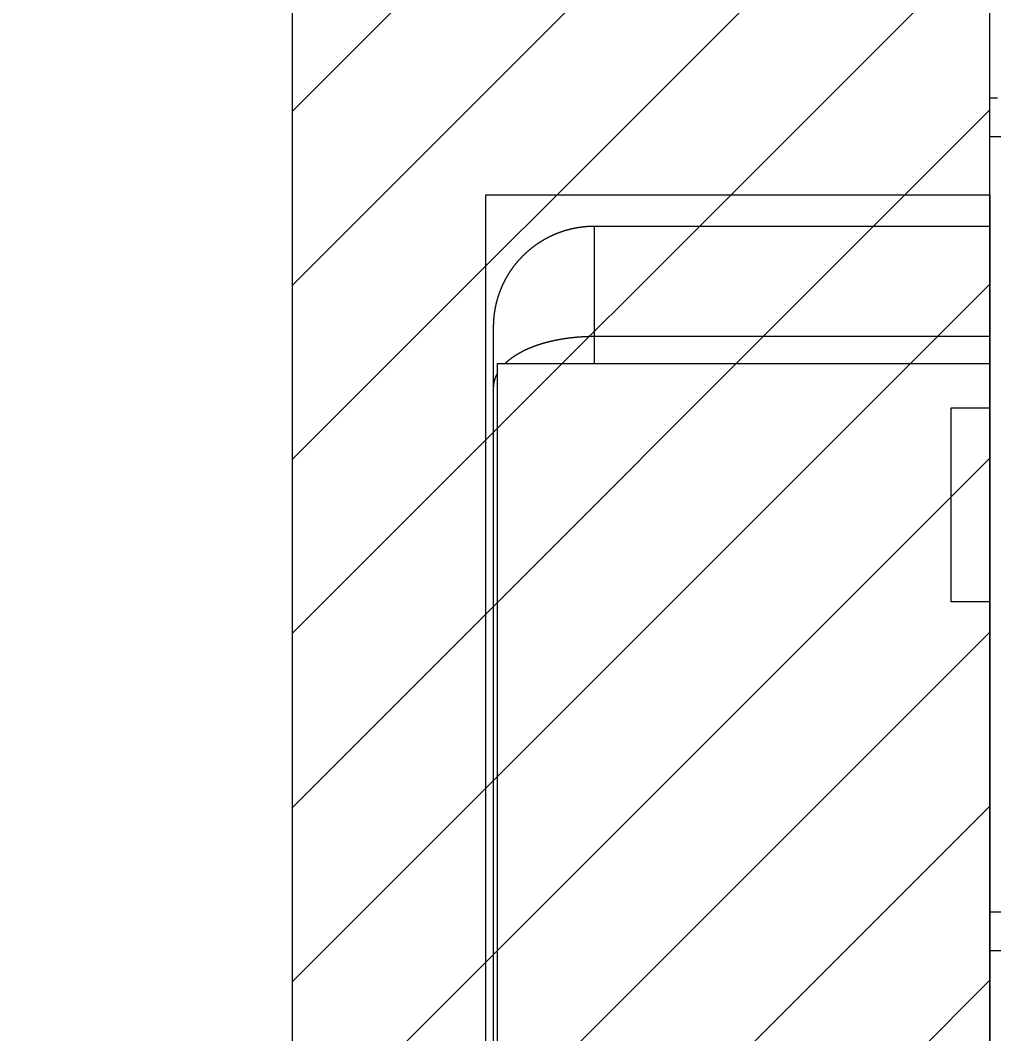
# Model space of a CAD drawing. Header units: millimetres. Extents: x -853320 to 19484, y -510814 to 9708.
# Drawn here: x 12081.86 to 12106.97, y 6819.17 to 6845.31 of the extents above; entities that cross this region are included whole.
import ezdxf
from ezdxf import colors
from ezdxf.entities.mleader import LeaderData, LeaderLine
from ezdxf.math import Vec2, Vec3

# ---------------------------------------------------------------- set-up
doc = ezdxf.new("R2010")
doc.units = ezdxf.units.MM
doc.linetypes.add('BEARBEITUNGEN', pattern=[0])
doc.linetypes.add('NASCOSTA', pattern=[9.525, 6.35, -3.175])
doc.layers.add('DS_ST_quote 1_50', color=7, linetype='Continuous')
for name, color, linetype, lineweight in [('F_ARREDI', 7, 'Continuous', 5), ('F_ELETTRODOMESTICI', 40, 'Continuous', 5), ('F_FERRAMENTA', 253, 'Continuous', 5), ('F_Guide', 1, 'Continuous', 9), ('F_MULTI laminato OPACO', 1, 'Continuous', 5), ('F_Proiezioni', 253, 'NASCOSTA', 9)]:
    doc.layers.add(name, color=color, linetype=linetype, lineweight=lineweight)
doc.styles.add('ARIAL', font='arial.ttf')
doc.styles.add('DANZI-DIDASCALIE', font='Yu Gothic UI Light.ttf', dxfattribs={"height": 30})
doc.dimstyles.new('ISO-100', dxfattribs={"dimtxt": 100, "dimasz": 5, "dimexe": 0.25, "dimexo": 6, "dimgap": 6, "dimtad": 1, "dimtxsty": 'ARIAL', "dimblk": 'ARCHTICK', "dimcen": 2.5, "dimdle": 15, "dimse1": 1, "dimse2": 1, "dimclrd": 256, "dimclre": 256, "dimclrt": 256, "dimadec": 0, "dimazin": 0, "dimtfac": 1, "dimtmove": 0, "dimatfit": 3, "dimldrblk": 'ARCHTICK', "dimfxl": 1, "dimlwd": -1, "dimlwe": -1, "dimarcsym": 0})

# ---------------------------------------------------------------- blocks, each defined once
blk = doc.blocks.new('CERNIERA_batttuta_pianta')
at = {"layer": 'F_FERRAMENTA'}
for p, q in [((813204.311, 528412.963), (813204.311, 528415.163)), ((813224.311, 528412.963), (813224.311, 528415.163)), ((813203.311, 528412.963), (813203.311, 528413.463)), ((813225.311, 528412.963), (813225.311, 528413.163)), ((813188.411, 528412.963), (813225.311, 528412.963)), ((813210.923, 528412.963), (813210.923, 528412.963)), ((813217.698, 528412.963), (813217.698, 528412.963)), ((813218.459, 528400.263), (813218.459, 528412.963)), ((813219.159, 528402.763), (813219.159, 528412.963)), ((813222.001, 528402.763), (813222.001, 528412.963)), ((813218.459, 528402.763), (813219.159, 528402.763)), ((813219.157, 528402.644), (813219.158, 528402.653)), ((813219.157, 528402.636), (813219.157, 528402.644)), ((813219.157, 528402.627), (813219.157, 528402.636)), ((813219.157, 528402.619), (813219.157, 528402.627)), ((813219.157, 528402.61), (813219.157, 528402.619)), ((813219.158, 528402.712), (813219.159, 528402.72)), ((813219.158, 528402.703), (813219.158, 528402.712)), ((813219.158, 528402.695), (813219.158, 528402.703)), ((813219.158, 528402.686), (813219.158, 528402.695)), ((813219.158, 528402.678), (813219.158, 528402.686)), ((813219.158, 528402.669), (813219.158, 528402.678)), ((813219.158, 528402.661), (813219.158, 528402.669)), ((813219.158, 528402.653), (813219.158, 528402.661)), ((813219.159, 528402.763), (813222.001, 528402.763)), ((813219.159, 528402.754), (813219.159, 528402.763)), ((813219.159, 528402.746), (813219.159, 528402.754)), ((813219.159, 528402.737), (813219.159, 528402.746)), ((813219.159, 528402.729), (813219.159, 528402.737)), ((813219.159, 528402.72), (813219.159, 528402.729)), ((813221.997, 528402.627), (813221.998, 528402.635)), ((813221.997, 528402.619), (813221.997, 528402.627)), ((813221.997, 528402.611), (813221.997, 528402.619)), ((813221.998, 528402.643), (813221.999, 528402.651)), ((813221.998, 528402.635), (813221.998, 528402.643)), ((813221.999, 528402.675), (813222, 528402.683)), ((813221.999, 528402.667), (813221.999, 528402.675)), ((813221.999, 528402.659), (813221.999, 528402.667)), ((813221.999, 528402.651), (813221.999, 528402.659)), ((813222, 528402.707), (813222.001, 528402.715)), ((813222, 528402.699), (813222, 528402.707)), ((813222, 528402.691), (813222, 528402.699)), ((813222, 528402.683), (813222, 528402.691)), ((813222.001, 528402.755), (813222.001, 528402.763)), ((813222.001, 528402.747), (813222.001, 528402.755)), ((813222.001, 528402.739), (813222.001, 528402.747)), ((813222.001, 528402.731), (813222.001, 528402.739)), ((813222.001, 528402.723), (813222.001, 528402.731)), ((813222.001, 528402.715), (813222.001, 528402.723)), ((813219.143, 528402.36), (813219.144, 528402.368)), ((813219.143, 528402.351), (813219.143, 528402.36)), ((813219.144, 528402.368), (813219.145, 528402.376)), ((813219.145, 528402.385), (813219.146, 528402.393)), ((813219.145, 528402.376), (813219.145, 528402.385)), ((813219.146, 528402.401), (813219.147, 528402.409)), ((813219.146, 528402.393), (813219.146, 528402.401)), ((813219.147, 528402.418), (813219.148, 528402.426)), ((813219.147, 528402.409), (813219.147, 528402.418)), ((813219.148, 528402.434), (813219.149, 528402.443)), ((813219.148, 528402.426), (813219.148, 528402.434)), ((813219.149, 528402.443), (813219.15, 528402.451)), ((813219.15, 528402.468), (813219.151, 528402.476)), ((813219.15, 528402.46), (813219.15, 528402.468)), ((813219.15, 528402.451), (813219.15, 528402.46)), ((813219.151, 528402.485), (813219.152, 528402.493)), ((813219.151, 528402.476), (813219.151, 528402.485)), ((813219.152, 528402.501), (813219.153, 528402.51)), ((813219.152, 528402.493), (813219.152, 528402.501)), ((813219.153, 528402.526), (813219.154, 528402.535)), ((813219.153, 528402.518), (813219.153, 528402.526)), ((813219.153, 528402.51), (813219.153, 528402.518)), ((813219.154, 528402.552), (813219.155, 528402.56)), ((813219.154, 528402.543), (813219.154, 528402.552)), ((813219.154, 528402.535), (813219.154, 528402.543)), ((813219.155, 528402.577), (813219.156, 528402.585)), ((813219.155, 528402.568), (813219.155, 528402.577)), ((813219.155, 528402.56), (813219.155, 528402.568)), ((813219.156, 528402.602), (813219.157, 528402.61)), ((813219.156, 528402.594), (813219.156, 528402.602)), ((813219.156, 528402.585), (813219.156, 528402.594)), ((813221.968, 528402.35), (813221.969, 528402.357)), ((813221.969, 528402.357), (813221.97, 528402.365)), ((813221.97, 528402.365), (813221.972, 528402.373)), ((813221.972, 528402.373), (813221.973, 528402.381)), ((813221.973, 528402.381), (813221.974, 528402.389)), ((813221.974, 528402.389), (813221.975, 528402.397)), ((813221.975, 528402.397), (813221.976, 528402.405)), ((813221.976, 528402.405), (813221.977, 528402.413)), ((813221.977, 528402.413), (813221.978, 528402.42)), ((813221.978, 528402.42), (813221.979, 528402.428)), ((813221.979, 528402.428), (813221.98, 528402.436)), ((813221.98, 528402.436), (813221.981, 528402.444)), ((813221.981, 528402.444), (813221.982, 528402.452)), ((813221.982, 528402.452), (813221.983, 528402.46)), ((813221.983, 528402.46), (813221.984, 528402.468)), ((813221.984, 528402.468), (813221.985, 528402.476)), ((813221.985, 528402.476), (813221.986, 528402.484)), ((813221.986, 528402.484), (813221.987, 528402.492)), ((813221.987, 528402.492), (813221.988, 528402.5)), ((813221.988, 528402.508), (813221.989, 528402.515)), ((813221.988, 528402.5), (813221.988, 528402.508)), ((813221.989, 528402.515), (813221.99, 528402.523)), ((813221.99, 528402.523), (813221.991, 528402.531)), ((813221.991, 528402.539), (813221.992, 528402.547)), ((813221.991, 528402.531), (813221.991, 528402.539)), ((813221.992, 528402.547), (813221.993, 528402.555)), ((813221.993, 528402.563), (813221.994, 528402.571)), ((813221.993, 528402.555), (813221.993, 528402.563)), ((813221.994, 528402.579), (813221.995, 528402.587)), ((813221.994, 528402.571), (813221.994, 528402.579)), ((813221.995, 528402.587), (813221.996, 528402.595)), ((813221.996, 528402.603), (813221.997, 528402.611)), ((813221.996, 528402.595), (813221.996, 528402.603)), ((813219.115, 528402.089), (813219.116, 528402.097)), ((813219.116, 528402.097), (813219.117, 528402.106)), ((813219.117, 528402.106), (813219.118, 528402.114)), ((813219.118, 528402.114), (813219.119, 528402.122)), ((813219.119, 528402.122), (813219.12, 528402.13)), ((813219.12, 528402.13), (813219.121, 528402.138)), ((813219.121, 528402.138), (813219.122, 528402.146)), ((813219.122, 528402.146), (813219.123, 528402.154)), ((813219.123, 528402.154), (813219.124, 528402.162)), ((813219.124, 528402.162), (813219.125, 528402.171)), ((813219.125, 528402.171), (813219.126, 528402.179)), ((813219.126, 528402.179), (813219.127, 528402.187)), ((813219.127, 528402.187), (813219.128, 528402.195)), ((813219.128, 528402.195), (813219.129, 528402.203)), ((813219.129, 528402.203), (813219.13, 528402.211)), ((813219.13, 528402.211), (813219.131, 528402.22)), ((813219.131, 528402.228), (813219.132, 528402.236)), ((813219.131, 528402.22), (813219.131, 528402.228)), ((813219.132, 528402.236), (813219.133, 528402.244)), ((813219.133, 528402.244), (813219.134, 528402.252)), ((813219.134, 528402.252), (813219.135, 528402.261)), ((813219.135, 528402.269), (813219.136, 528402.277)), ((813219.135, 528402.261), (813219.135, 528402.269)), ((813219.136, 528402.277), (813219.137, 528402.285)), ((813219.137, 528402.285), (813219.138, 528402.294)), ((813219.138, 528402.302), (813219.139, 528402.31)), ((813219.138, 528402.294), (813219.138, 528402.302)), ((813219.139, 528402.31), (813219.14, 528402.318)), ((813219.14, 528402.318), (813219.141, 528402.327)), ((813219.141, 528402.335), (813219.142, 528402.343)), ((813219.141, 528402.327), (813219.141, 528402.335)), ((813219.142, 528402.343), (813219.143, 528402.351)), ((813221.913, 528402.093), (813221.915, 528402.101)), ((813221.915, 528402.101), (813221.917, 528402.108)), ((813221.917, 528402.108), (813221.919, 528402.116)), ((813221.919, 528402.116), (813221.921, 528402.124)), ((813221.921, 528402.124), (813221.923, 528402.131)), ((813221.923, 528402.131), (813221.925, 528402.139)), ((813221.925, 528402.139), (813221.927, 528402.147)), ((813221.927, 528402.147), (813221.929, 528402.155)), ((813221.929, 528402.155), (813221.931, 528402.162)), ((813221.931, 528402.162), (813221.933, 528402.17)), ((813221.933, 528402.17), (813221.934, 528402.178)), ((813221.934, 528402.178), (813221.936, 528402.186)), ((813221.936, 528402.186), (813221.938, 528402.193)), ((813221.938, 528402.193), (813221.94, 528402.201)), ((813221.94, 528402.201), (813221.941, 528402.209)), ((813221.941, 528402.209), (813221.943, 528402.217)), ((813221.943, 528402.217), (813221.945, 528402.224)), ((813221.945, 528402.224), (813221.946, 528402.232)), ((813221.946, 528402.232), (813221.948, 528402.24)), ((813221.948, 528402.24), (813221.949, 528402.248)), ((813221.949, 528402.248), (813221.951, 528402.256)), ((813221.951, 528402.256), (813221.953, 528402.263)), ((813221.953, 528402.263), (813221.954, 528402.271)), ((813221.954, 528402.271), (813221.956, 528402.279)), ((813221.956, 528402.279), (813221.957, 528402.287)), ((813221.957, 528402.287), (813221.959, 528402.295)), ((813221.959, 528402.295), (813221.96, 528402.303)), ((813221.96, 528402.303), (813221.961, 528402.31)), ((813221.961, 528402.31), (813221.963, 528402.318)), ((813221.963, 528402.318), (813221.964, 528402.326)), ((813221.964, 528402.326), (813221.965, 528402.334)), ((813221.965, 528402.334), (813221.967, 528402.342)), ((813221.967, 528402.342), (813221.968, 528402.35)), ((813219.073, 528401.827), (813219.074, 528401.835)), ((813219.074, 528401.835), (813219.076, 528401.843)), ((813219.076, 528401.843), (813219.077, 528401.851)), ((813219.077, 528401.851), (813219.079, 528401.858)), ((813219.079, 528401.858), (813219.08, 528401.866)), ((813219.08, 528401.866), (813219.082, 528401.874)), ((813219.082, 528401.874), (813219.083, 528401.882)), ((813219.083, 528401.882), (813219.084, 528401.89)), ((813219.084, 528401.89), (813219.086, 528401.898)), ((813219.086, 528401.898), (813219.087, 528401.906)), ((813219.087, 528401.906), (813219.089, 528401.914)), ((813219.089, 528401.914), (813219.09, 528401.921)), ((813219.09, 528401.921), (813219.091, 528401.929)), ((813219.091, 528401.929), (813219.093, 528401.937)), ((813219.093, 528401.937), (813219.094, 528401.945)), ((813219.094, 528401.945), (813219.095, 528401.953)), ((813219.095, 528401.953), (813219.096, 528401.961)), ((813219.096, 528401.961), (813219.098, 528401.969)), ((813219.098, 528401.969), (813219.099, 528401.977)), ((813219.099, 528401.977), (813219.1, 528401.985)), ((813219.1, 528401.985), (813219.101, 528401.993)), ((813219.101, 528401.993), (813219.103, 528402.001)), ((813219.103, 528402.001), (813219.104, 528402.009)), ((813219.104, 528402.009), (813219.105, 528402.017)), ((813219.105, 528402.017), (813219.106, 528402.025)), ((813219.106, 528402.025), (813219.107, 528402.033)), ((813219.107, 528402.033), (813219.108, 528402.041)), ((813219.108, 528402.041), (813219.11, 528402.049)), ((813219.11, 528402.049), (813219.111, 528402.057)), ((813219.111, 528402.057), (813219.112, 528402.065)), ((813219.112, 528402.065), (813219.113, 528402.073)), ((813219.113, 528402.073), (813219.114, 528402.081)), ((813219.114, 528402.081), (813219.115, 528402.089)), ((813221.827, 528401.828), (813221.83, 528401.835)), ((813221.83, 528401.835), (813221.833, 528401.843)), ((813221.833, 528401.843), (813221.836, 528401.85)), ((813221.836, 528401.85), (813221.838, 528401.858)), ((813221.838, 528401.858), (813221.841, 528401.865)), ((813221.841, 528401.865), (813221.844, 528401.873)), ((813221.844, 528401.873), (813221.847, 528401.88)), ((813221.847, 528401.88), (813221.849, 528401.888)), ((813221.849, 528401.888), (813221.852, 528401.895)), ((813221.852, 528401.895), (813221.855, 528401.903)), ((813221.855, 528401.903), (813221.857, 528401.91)), ((813221.857, 528401.91), (813221.86, 528401.918)), ((813221.86, 528401.918), (813221.862, 528401.925)), ((813221.862, 528401.925), (813221.865, 528401.933)), ((813221.865, 528401.933), (813221.868, 528401.94)), ((813221.868, 528401.94), (813221.87, 528401.948)), ((813221.87, 528401.948), (813221.873, 528401.955)), ((813221.873, 528401.955), (813221.875, 528401.963)), ((813221.875, 528401.963), (813221.877, 528401.971)), ((813221.877, 528401.971), (813221.88, 528401.978)), ((813221.88, 528401.978), (813221.882, 528401.986)), ((813221.882, 528401.986), (813221.885, 528401.993)), ((813221.885, 528401.993), (813221.887, 528402.001)), ((813221.887, 528402.001), (813221.889, 528402.009)), ((813221.889, 528402.009), (813221.892, 528402.016)), ((813221.892, 528402.016), (813221.894, 528402.024)), ((813221.894, 528402.024), (813221.896, 528402.032)), ((813221.896, 528402.032), (813221.898, 528402.039)), ((813221.898, 528402.039), (813221.9, 528402.047)), ((813221.9, 528402.047), (813221.903, 528402.054)), ((813221.903, 528402.054), (813221.905, 528402.062)), ((813221.905, 528402.062), (813221.907, 528402.07)), ((813221.907, 528402.07), (813221.909, 528402.077)), ((813221.909, 528402.077), (813221.911, 528402.085)), ((813221.911, 528402.085), (813221.913, 528402.093)), ((813219.016, 528401.571), (813219.018, 528401.578)), ((813219.018, 528401.578), (813219.02, 528401.585)), ((813219.02, 528401.585), (813219.021, 528401.593)), ((813219.021, 528401.593), (813219.023, 528401.6)), ((813219.023, 528401.6), (813219.025, 528401.607)), ((813219.025, 528401.607), (813219.027, 528401.615)), ((813219.027, 528401.615), (813219.029, 528401.622)), ((813219.029, 528401.622), (813219.031, 528401.63)), ((813219.031, 528401.63), (813219.032, 528401.637)), ((813219.032, 528401.637), (813219.034, 528401.644)), ((813219.034, 528401.644), (813219.036, 528401.652)), ((813219.036, 528401.652), (813219.038, 528401.659)), ((813219.038, 528401.659), (813219.039, 528401.667)), ((813219.039, 528401.667), (813219.041, 528401.674)), ((813219.041, 528401.674), (813219.043, 528401.682)), ((813219.043, 528401.682), (813219.044, 528401.689)), ((813219.044, 528401.689), (813219.046, 528401.697)), ((813219.046, 528401.697), (813219.048, 528401.705)), ((813219.048, 528401.705), (813219.049, 528401.712)), ((813219.049, 528401.712), (813219.051, 528401.72)), ((813219.051, 528401.72), (813219.053, 528401.727)), ((813219.053, 528401.727), (813219.054, 528401.735)), ((813219.054, 528401.735), (813219.056, 528401.743)), ((813219.056, 528401.743), (813219.058, 528401.75)), ((813219.058, 528401.75), (813219.059, 528401.758)), ((813219.059, 528401.758), (813219.061, 528401.765)), ((813219.061, 528401.765), (813219.062, 528401.773)), ((813219.062, 528401.773), (813219.064, 528401.781)), ((813219.064, 528401.781), (813219.065, 528401.789)), ((813219.065, 528401.789), (813219.067, 528401.796)), ((813219.067, 528401.796), (813219.068, 528401.804)), ((813219.068, 528401.804), (813219.07, 528401.812)), ((813219.07, 528401.812), (813219.071, 528401.819)), ((813219.071, 528401.819), (813219.073, 528401.827)), ((813221.709, 528401.566), (813221.713, 528401.573)), ((813221.713, 528401.573), (813221.717, 528401.58)), ((813221.717, 528401.58), (813221.72, 528401.587)), ((813221.72, 528401.587), (813221.724, 528401.595)), ((813221.724, 528401.595), (813221.727, 528401.602)), ((813221.727, 528401.602), (813221.731, 528401.609)), ((813221.731, 528401.609), (813221.734, 528401.616)), ((813221.734, 528401.616), (813221.738, 528401.623)), ((813221.738, 528401.623), (813221.741, 528401.63)), ((813221.741, 528401.63), (813221.745, 528401.637)), ((813221.745, 528401.637), (813221.748, 528401.645)), ((813221.748, 528401.645), (813221.752, 528401.652)), ((813221.752, 528401.652), (813221.755, 528401.659)), ((813221.755, 528401.659), (813221.759, 528401.666)), ((813221.759, 528401.666), (813221.762, 528401.673)), ((813221.762, 528401.673), (813221.765, 528401.681)), ((813221.765, 528401.681), (813221.768, 528401.688)), ((813221.768, 528401.688), (813221.772, 528401.695)), ((813221.772, 528401.695), (813221.775, 528401.702)), ((813221.775, 528401.702), (813221.778, 528401.71)), ((813221.778, 528401.71), (813221.781, 528401.717)), ((813221.781, 528401.717), (813221.785, 528401.724)), ((813221.785, 528401.724), (813221.788, 528401.732)), ((813221.788, 528401.732), (813221.791, 528401.739)), ((813221.791, 528401.739), (813221.794, 528401.746)), ((813221.794, 528401.746), (813221.797, 528401.754)), ((813221.797, 528401.754), (813221.8, 528401.761)), ((813221.8, 528401.761), (813221.803, 528401.768)), ((813221.803, 528401.768), (813221.806, 528401.776)), ((813221.806, 528401.776), (813221.809, 528401.783)), ((813221.809, 528401.783), (813221.812, 528401.791)), ((813221.812, 528401.791), (813221.815, 528401.798)), ((813221.815, 528401.798), (813221.818, 528401.805)), ((813221.818, 528401.805), (813221.821, 528401.813)), ((813221.821, 528401.813), (813221.824, 528401.82)), ((813221.824, 528401.82), (813221.827, 528401.828)), ((813218.937, 528401.304), (813218.939, 528401.31)), ((813218.939, 528401.31), (813218.942, 528401.317)), ((813218.942, 528401.317), (813218.944, 528401.324)), ((813218.944, 528401.324), (813218.946, 528401.331)), ((813218.946, 528401.331), (813218.948, 528401.338)), ((813218.948, 528401.338), (813218.95, 528401.344)), ((813218.95, 528401.344), (813218.953, 528401.351)), ((813218.953, 528401.351), (813218.955, 528401.358)), ((813218.955, 528401.358), (813218.957, 528401.365)), ((813218.957, 528401.365), (813218.959, 528401.372)), ((813218.959, 528401.372), (813218.961, 528401.379)), ((813218.961, 528401.379), (813218.964, 528401.386)), ((813218.964, 528401.386), (813218.966, 528401.393)), ((813218.966, 528401.393), (813218.968, 528401.399)), ((813218.968, 528401.399), (813218.97, 528401.406)), ((813218.97, 528401.406), (813218.972, 528401.413)), ((813218.972, 528401.413), (813218.974, 528401.42)), ((813218.974, 528401.42), (813218.976, 528401.427)), ((813218.976, 528401.427), (813218.978, 528401.434)), ((813218.978, 528401.434), (813218.98, 528401.441)), ((813218.98, 528401.441), (813218.983, 528401.448)), ((813218.983, 528401.448), (813218.985, 528401.456)), ((813218.985, 528401.456), (813218.987, 528401.463)), ((813218.987, 528401.463), (813218.989, 528401.47)), ((813218.989, 528401.47), (813218.991, 528401.477)), ((813218.991, 528401.477), (813218.993, 528401.484)), ((813218.993, 528401.484), (813218.995, 528401.491)), ((813218.995, 528401.491), (813218.997, 528401.498)), ((813218.997, 528401.498), (813218.999, 528401.505)), ((813218.999, 528401.505), (813219.001, 528401.513)), ((813219.001, 528401.513), (813219.003, 528401.52)), ((813219.003, 528401.52), (813219.004, 528401.527)), ((813219.004, 528401.527), (813219.006, 528401.534)), ((813219.006, 528401.534), (813219.008, 528401.542)), ((813219.008, 528401.542), (813219.01, 528401.549)), ((813219.01, 528401.549), (813219.012, 528401.556)), ((813219.012, 528401.556), (813219.014, 528401.563)), ((813219.014, 528401.563), (813219.016, 528401.571)), ((813221.555, 528401.307), (813221.56, 528401.314)), ((813221.56, 528401.314), (813221.564, 528401.32)), ((813221.564, 528401.32), (813221.569, 528401.327)), ((813221.569, 528401.327), (813221.573, 528401.333)), ((813221.573, 528401.333), (813221.577, 528401.34)), ((813221.577, 528401.34), (813221.582, 528401.347)), ((813221.582, 528401.347), (813221.586, 528401.353)), ((813221.586, 528401.353), (813221.59, 528401.36)), ((813221.59, 528401.36), (813221.594, 528401.367)), ((813221.594, 528401.367), (813221.599, 528401.373)), ((813221.599, 528401.373), (813221.603, 528401.38)), ((813221.603, 528401.38), (813221.607, 528401.387)), ((813221.607, 528401.387), (813221.611, 528401.394)), ((813221.611, 528401.394), (813221.616, 528401.4)), ((813221.616, 528401.4), (813221.62, 528401.407)), ((813221.62, 528401.407), (813221.624, 528401.414)), ((813221.624, 528401.414), (813221.628, 528401.421)), ((813221.628, 528401.421), (813221.632, 528401.427)), ((813221.632, 528401.427), (813221.636, 528401.434)), ((813221.636, 528401.434), (813221.64, 528401.441)), ((813221.64, 528401.441), (813221.644, 528401.448)), ((813221.644, 528401.448), (813221.648, 528401.455)), ((813221.648, 528401.455), (813221.652, 528401.462)), ((813221.652, 528401.462), (813221.656, 528401.469)), ((813221.656, 528401.469), (813221.66, 528401.475)), ((813221.66, 528401.475), (813221.664, 528401.482)), ((813221.664, 528401.482), (813221.668, 528401.489)), ((813221.668, 528401.489), (813221.672, 528401.496)), ((813221.672, 528401.496), (813221.676, 528401.503)), ((813221.676, 528401.503), (813221.679, 528401.51)), ((813221.679, 528401.51), (813221.683, 528401.517)), ((813221.683, 528401.517), (813221.687, 528401.524)), ((813221.687, 528401.524), (813221.691, 528401.531)), ((813221.691, 528401.531), (813221.695, 528401.538)), ((813221.695, 528401.538), (813221.698, 528401.545)), ((813221.698, 528401.545), (813221.702, 528401.552)), ((813221.702, 528401.552), (813221.706, 528401.559)), ((813221.706, 528401.559), (813221.709, 528401.566)), ((813218.838, 528401.048), (813218.841, 528401.054)), ((813218.841, 528401.054), (813218.843, 528401.06)), ((813218.843, 528401.06), (813218.846, 528401.066)), ((813218.846, 528401.066), (813218.848, 528401.072)), ((813218.848, 528401.072), (813218.851, 528401.078)), ((813218.851, 528401.078), (813218.854, 528401.084)), ((813218.854, 528401.084), (813218.856, 528401.09)), ((813218.856, 528401.09), (813218.859, 528401.097)), ((813218.859, 528401.097), (813218.862, 528401.103)), ((813218.862, 528401.103), (813218.864, 528401.109)), ((813218.864, 528401.109), (813218.867, 528401.115)), ((813218.867, 528401.115), (813218.869, 528401.122)), ((813218.869, 528401.122), (813218.872, 528401.128)), ((813218.872, 528401.128), (813218.874, 528401.134)), ((813218.874, 528401.134), (813218.877, 528401.14)), ((813218.877, 528401.14), (813218.879, 528401.147)), ((813218.879, 528401.147), (813218.882, 528401.153)), ((813218.882, 528401.153), (813218.884, 528401.159)), ((813218.884, 528401.159), (813218.887, 528401.166)), ((813218.887, 528401.166), (813218.889, 528401.172)), ((813218.889, 528401.172), (813218.892, 528401.179)), ((813218.892, 528401.179), (813218.894, 528401.185)), ((813218.894, 528401.185), (813218.897, 528401.192)), ((813218.897, 528401.192), (813218.899, 528401.198)), ((813218.899, 528401.198), (813218.902, 528401.205)), ((813218.902, 528401.205), (813218.904, 528401.211)), ((813218.904, 528401.211), (813218.907, 528401.218)), ((813218.907, 528401.218), (813218.909, 528401.224)), ((813218.909, 528401.224), (813218.911, 528401.231)), ((813218.911, 528401.231), (813218.914, 528401.237)), ((813218.914, 528401.237), (813218.916, 528401.244)), ((813218.916, 528401.244), (813218.918, 528401.25)), ((813218.918, 528401.25), (813218.921, 528401.257)), ((813218.921, 528401.257), (813218.923, 528401.264)), ((813218.923, 528401.264), (813218.925, 528401.27)), ((813218.925, 528401.27), (813218.928, 528401.277)), ((813218.928, 528401.277), (813218.93, 528401.284)), ((813218.93, 528401.284), (813218.932, 528401.29)), ((813218.932, 528401.29), (813218.935, 528401.297)), ((813218.935, 528401.297), (813218.937, 528401.304)), ((813221.352, 528401.044), (813221.357, 528401.049)), ((813221.357, 528401.049), (813221.362, 528401.055)), ((813221.362, 528401.055), (813221.367, 528401.061)), ((813221.367, 528401.061), (813221.372, 528401.067)), ((813221.372, 528401.067), (813221.378, 528401.074)), ((813221.378, 528401.074), (813221.383, 528401.08)), ((813221.383, 528401.08), (813221.388, 528401.086)), ((813221.388, 528401.086), (813221.393, 528401.092)), ((813221.393, 528401.092), (813221.398, 528401.098)), ((813221.398, 528401.098), (813221.403, 528401.104)), ((813221.403, 528401.104), (813221.408, 528401.11)), ((813221.408, 528401.11), (813221.413, 528401.116)), ((813221.413, 528401.116), (813221.418, 528401.122)), ((813221.418, 528401.122), (813221.423, 528401.128)), ((813221.423, 528401.128), (813221.428, 528401.135)), ((813221.428, 528401.135), (813221.433, 528401.141)), ((813221.433, 528401.141), (813221.438, 528401.147)), ((813221.438, 528401.147), (813221.443, 528401.153)), ((813221.443, 528401.153), (813221.448, 528401.159)), ((813221.448, 528401.159), (813221.453, 528401.166)), ((813221.453, 528401.166), (813221.458, 528401.172)), ((813221.458, 528401.172), (813221.463, 528401.178)), ((813221.463, 528401.178), (813221.467, 528401.185)), ((813221.467, 528401.185), (813221.472, 528401.191)), ((813221.472, 528401.191), (813221.477, 528401.197)), ((813221.477, 528401.197), (813221.482, 528401.204)), ((813221.482, 528401.204), (813221.486, 528401.21)), ((813221.486, 528401.21), (813221.491, 528401.216)), ((813221.491, 528401.216), (813221.496, 528401.223)), ((813221.496, 528401.223), (813221.501, 528401.229)), ((813221.501, 528401.229), (813221.505, 528401.235)), ((813221.505, 528401.235), (813221.51, 528401.242)), ((813221.51, 528401.242), (813221.515, 528401.248)), ((813221.515, 528401.248), (813221.519, 528401.255)), ((813221.519, 528401.255), (813221.524, 528401.261)), ((813221.524, 528401.261), (813221.528, 528401.268)), ((813221.528, 528401.268), (813221.533, 528401.274)), ((813221.533, 528401.274), (813221.537, 528401.281)), ((813221.537, 528401.281), (813221.542, 528401.287)), ((813221.542, 528401.287), (813221.546, 528401.294)), ((813221.546, 528401.294), (813221.551, 528401.3)), ((813221.551, 528401.3), (813221.555, 528401.307)), ((813218.703, 528400.785), (813218.706, 528400.79)), ((813218.706, 528400.79), (813218.709, 528400.795)), ((813218.709, 528400.795), (813218.712, 528400.8)), ((813218.712, 528400.8), (813218.715, 528400.806)), ((813218.715, 528400.806), (813218.718, 528400.811)), ((813218.718, 528400.811), (813218.721, 528400.816)), ((813218.721, 528400.816), (813218.724, 528400.821)), ((813218.724, 528400.821), (813218.727, 528400.826)), ((813218.727, 528400.826), (813218.73, 528400.832)), ((813218.73, 528400.832), (813218.733, 528400.837)), ((813218.733, 528400.837), (813218.736, 528400.842)), ((813218.736, 528400.842), (813218.739, 528400.848)), ((813218.739, 528400.848), (813218.742, 528400.853)), ((813218.742, 528400.853), (813218.745, 528400.859)), ((813218.745, 528400.859), (813218.748, 528400.864)), ((813218.748, 528400.864), (813218.751, 528400.869)), ((813218.751, 528400.869), (813218.754, 528400.875)), ((813218.754, 528400.875), (813218.757, 528400.88)), ((813218.757, 528400.88), (813218.76, 528400.886)), ((813218.76, 528400.886), (813218.763, 528400.891)), ((813218.763, 528400.891), (813218.766, 528400.897)), ((813218.766, 528400.897), (813218.768, 528400.902)), ((813218.768, 528400.902), (813218.771, 528400.908)), ((813218.771, 528400.908), (813218.774, 528400.914)), ((813218.774, 528400.914), (813218.777, 528400.919)), ((813218.777, 528400.919), (813218.78, 528400.925)), ((813218.78, 528400.925), (813218.783, 528400.93)), ((813218.783, 528400.93), (813218.786, 528400.936)), ((813218.786, 528400.936), (813218.788, 528400.942)), ((813218.788, 528400.942), (813218.791, 528400.948)), ((813218.791, 528400.948), (813218.794, 528400.953)), ((813218.794, 528400.953), (813218.797, 528400.959)), ((813218.797, 528400.959), (813218.8, 528400.965)), ((813218.8, 528400.965), (813218.802, 528400.971)), ((813218.802, 528400.971), (813218.805, 528400.976)), ((813218.805, 528400.976), (813218.808, 528400.982)), ((813218.808, 528400.982), (813218.811, 528400.988)), ((813218.811, 528400.988), (813218.813, 528400.994)), ((813218.813, 528400.994), (813218.816, 528401)), ((813218.816, 528401), (813218.819, 528401.006)), ((813218.819, 528401.006), (813218.822, 528401.012)), ((813218.822, 528401.012), (813218.824, 528401.018)), ((813218.824, 528401.018), (813218.827, 528401.024)), ((813218.827, 528401.024), (813218.83, 528401.03)), ((813218.83, 528401.03), (813218.833, 528401.036)), ((813218.833, 528401.036), (813218.835, 528401.042)), ((813218.835, 528401.042), (813218.838, 528401.048)), ((813221.086, 528400.782), (813221.092, 528400.787)), ((813221.092, 528400.787), (813221.098, 528400.793)), ((813221.098, 528400.793), (813221.104, 528400.798)), ((813221.104, 528400.798), (813221.11, 528400.803)), ((813221.11, 528400.803), (813221.116, 528400.808)), ((813221.116, 528400.808), (813221.122, 528400.813)), ((813221.122, 528400.813), (813221.128, 528400.819)), ((813221.128, 528400.819), (813221.133, 528400.824)), ((813221.133, 528400.824), (813221.139, 528400.829)), ((813221.139, 528400.829), (813221.145, 528400.834)), ((813221.145, 528400.834), (813221.151, 528400.84)), ((813221.151, 528400.84), (813221.157, 528400.845)), ((813221.157, 528400.845), (813221.163, 528400.85)), ((813221.163, 528400.85), (813221.169, 528400.856)), ((813221.169, 528400.856), (813221.174, 528400.861)), ((813221.174, 528400.861), (813221.18, 528400.867)), ((813221.18, 528400.867), (813221.186, 528400.872)), ((813221.186, 528400.872), (813221.192, 528400.878)), ((813221.192, 528400.878), (813221.197, 528400.883)), ((813221.197, 528400.883), (813221.203, 528400.889)), ((813221.203, 528400.889), (813221.209, 528400.894)), ((813221.209, 528400.894), (813221.215, 528400.9)), ((813221.215, 528400.9), (813221.22, 528400.905)), ((813221.22, 528400.905), (813221.226, 528400.911)), ((813221.226, 528400.911), (813221.232, 528400.916)), ((813221.232, 528400.916), (813221.237, 528400.922)), ((813221.237, 528400.922), (813221.243, 528400.928)), ((813221.243, 528400.928), (813221.248, 528400.933)), ((813221.248, 528400.933), (813221.254, 528400.939)), ((813221.254, 528400.939), (813221.26, 528400.945)), ((813221.26, 528400.945), (813221.265, 528400.95)), ((813221.265, 528400.95), (813221.271, 528400.956)), ((813221.271, 528400.956), (813221.276, 528400.962)), ((813221.276, 528400.962), (813221.282, 528400.967)), ((813221.282, 528400.967), (813221.287, 528400.973)), ((813221.287, 528400.973), (813221.293, 528400.979)), ((813221.293, 528400.979), (813221.298, 528400.985)), ((813221.298, 528400.985), (813221.304, 528400.991)), ((813221.304, 528400.991), (813221.309, 528400.996)), ((813221.309, 528400.996), (813221.314, 528401.002)), ((813221.314, 528401.002), (813221.32, 528401.008)), ((813221.32, 528401.008), (813221.325, 528401.014)), ((813221.325, 528401.014), (813221.33, 528401.02)), ((813221.33, 528401.02), (813221.336, 528401.026)), ((813221.336, 528401.026), (813221.341, 528401.032)), ((813221.341, 528401.032), (813221.346, 528401.038)), ((813221.346, 528401.038), (813221.352, 528401.044)), ((813218.515, 528400.522), (813218.518, 528400.526)), ((813218.518, 528400.526), (813218.521, 528400.53)), ((813218.521, 528400.53), (813218.525, 528400.534)), ((813218.525, 528400.534), (813218.528, 528400.538)), ((813218.528, 528400.538), (813218.532, 528400.542)), ((813218.532, 528400.542), (813218.535, 528400.546)), ((813218.535, 528400.546), (813218.539, 528400.55)), ((813218.539, 528400.55), (813218.542, 528400.554)), ((813218.542, 528400.554), (813218.545, 528400.558)), ((813218.545, 528400.558), (813218.549, 528400.562)), ((813218.549, 528400.562), (813218.552, 528400.566)), ((813218.552, 528400.566), (813218.555, 528400.571)), ((813218.555, 528400.571), (813218.559, 528400.575)), ((813218.559, 528400.575), (813218.562, 528400.579)), ((813218.562, 528400.579), (813218.566, 528400.583)), ((813218.566, 528400.583), (813218.569, 528400.588)), ((813218.569, 528400.588), (813218.572, 528400.592)), ((813218.572, 528400.592), (813218.576, 528400.596)), ((813218.576, 528400.596), (813218.579, 528400.6)), ((813218.579, 528400.6), (813218.582, 528400.605)), ((813218.582, 528400.605), (813218.586, 528400.609)), ((813218.586, 528400.609), (813218.589, 528400.614)), ((813218.589, 528400.614), (813218.592, 528400.618)), ((813218.592, 528400.618), (813218.595, 528400.622)), ((813218.595, 528400.622), (813218.599, 528400.627)), ((813218.599, 528400.627), (813218.602, 528400.631)), ((813218.602, 528400.631), (813218.605, 528400.636)), ((813218.605, 528400.636), (813218.609, 528400.64)), ((813218.609, 528400.64), (813218.612, 528400.645)), ((813218.612, 528400.645), (813218.615, 528400.649)), ((813218.615, 528400.649), (813218.618, 528400.654)), ((813218.618, 528400.654), (813218.622, 528400.658)), ((813218.622, 528400.658), (813218.625, 528400.663)), ((813218.625, 528400.663), (813218.628, 528400.668)), ((813218.628, 528400.668), (813218.631, 528400.672)), ((813218.631, 528400.672), (813218.634, 528400.677)), ((813218.634, 528400.677), (813218.638, 528400.682)), ((813218.638, 528400.682), (813218.641, 528400.686)), ((813218.641, 528400.686), (813218.644, 528400.691)), ((813218.644, 528400.691), (813218.647, 528400.696)), ((813218.647, 528400.696), (813218.65, 528400.701)), ((813218.65, 528400.701), (813218.654, 528400.705)), ((813218.654, 528400.705), (813218.657, 528400.71)), ((813218.657, 528400.71), (813218.66, 528400.715)), ((813218.66, 528400.715), (813218.663, 528400.72)), ((813218.663, 528400.72), (813218.666, 528400.725)), ((813218.666, 528400.725), (813218.669, 528400.73)), ((813218.669, 528400.73), (813218.672, 528400.735)), ((813218.672, 528400.735), (813218.676, 528400.74)), ((813218.676, 528400.74), (813218.679, 528400.744)), ((813218.679, 528400.744), (813218.682, 528400.749)), ((813218.682, 528400.749), (813218.685, 528400.754)), ((813218.685, 528400.754), (813218.688, 528400.759)), ((813218.688, 528400.759), (813218.691, 528400.765)), ((813218.691, 528400.765), (813218.694, 528400.77)), ((813218.694, 528400.77), (813218.697, 528400.775)), ((813218.697, 528400.775), (813218.7, 528400.78)), ((813218.7, 528400.78), (813218.703, 528400.785)), ((813220.719, 528400.521), (813220.726, 528400.525)), ((813220.726, 528400.525), (813220.733, 528400.529)), ((813220.733, 528400.529), (813220.739, 528400.534)), ((813220.739, 528400.534), (813220.746, 528400.538)), ((813220.746, 528400.538), (813220.753, 528400.542)), ((813220.753, 528400.542), (813220.76, 528400.546)), ((813220.76, 528400.546), (813220.766, 528400.55)), ((813220.766, 528400.55), (813220.773, 528400.554)), ((813220.773, 528400.554), (813220.78, 528400.558)), ((813220.78, 528400.558), (813220.787, 528400.563)), ((813220.787, 528400.563), (813220.793, 528400.567)), ((813220.793, 528400.567), (813220.8, 528400.571)), ((813220.8, 528400.571), (813220.807, 528400.575)), ((813220.807, 528400.575), (813220.813, 528400.579)), ((813220.813, 528400.579), (813220.82, 528400.584)), ((813220.82, 528400.584), (813220.826, 528400.588)), ((813220.826, 528400.588), (813220.833, 528400.592)), ((813220.833, 528400.592), (813220.84, 528400.597)), ((813220.84, 528400.597), (813220.846, 528400.601)), ((813220.846, 528400.601), (813220.853, 528400.606)), ((813220.853, 528400.606), (813220.859, 528400.61)), ((813220.859, 528400.61), (813220.866, 528400.614)), ((813220.866, 528400.614), (813220.872, 528400.619)), ((813220.872, 528400.619), (813220.879, 528400.623)), ((813220.879, 528400.623), (813220.885, 528400.628)), ((813220.885, 528400.628), (813220.892, 528400.632)), ((813220.892, 528400.632), (813220.898, 528400.637)), ((813220.898, 528400.637), (813220.905, 528400.642)), ((813220.905, 528400.642), (813220.911, 528400.646)), ((813220.911, 528400.646), (813220.918, 528400.651)), ((813220.918, 528400.651), (813220.924, 528400.655)), ((813220.924, 528400.655), (813220.93, 528400.66)), ((813220.93, 528400.66), (813220.937, 528400.665)), ((813220.937, 528400.665), (813220.943, 528400.669)), ((813220.943, 528400.669), (813220.949, 528400.674)), ((813220.949, 528400.674), (813220.956, 528400.679)), ((813220.956, 528400.679), (813220.962, 528400.683)), ((813220.962, 528400.683), (813220.968, 528400.688)), ((813220.968, 528400.688), (813220.975, 528400.693)), ((813220.975, 528400.693), (813220.981, 528400.698)), ((813220.981, 528400.698), (813220.987, 528400.703)), ((813220.987, 528400.703), (813220.994, 528400.707)), ((813220.994, 528400.707), (813221, 528400.712)), ((813221, 528400.712), (813221.006, 528400.717)), ((813221.006, 528400.717), (813221.012, 528400.722)), ((813221.012, 528400.722), (813221.018, 528400.727)), ((813221.018, 528400.727), (813221.025, 528400.732)), ((813221.025, 528400.732), (813221.031, 528400.737)), ((813221.031, 528400.737), (813221.037, 528400.742)), ((813221.037, 528400.742), (813221.043, 528400.747)), ((813221.043, 528400.747), (813221.049, 528400.752)), ((813221.049, 528400.752), (813221.055, 528400.757)), ((813221.055, 528400.757), (813221.061, 528400.762)), ((813221.061, 528400.762), (813221.068, 528400.767)), ((813221.068, 528400.767), (813221.074, 528400.772)), ((813221.074, 528400.772), (813221.08, 528400.777)), ((813221.08, 528400.777), (813221.086, 528400.782)), ((813218.459, 528400.462), (813218.462, 528400.465)), ((813218.462, 528400.465), (813218.466, 528400.469)), ((813218.466, 528400.469), (813218.469, 528400.472)), ((813218.469, 528400.472), (813218.473, 528400.476)), ((813218.473, 528400.476), (813218.476, 528400.48)), ((813218.476, 528400.48), (813218.48, 528400.484)), ((813218.48, 528400.484), (813218.483, 528400.487)), ((813218.483, 528400.487), (813218.487, 528400.491)), ((813218.487, 528400.491), (813218.49, 528400.495)), ((813218.49, 528400.495), (813218.494, 528400.499)), ((813218.494, 528400.499), (813218.497, 528400.502)), ((813218.497, 528400.502), (813218.501, 528400.506)), ((813218.501, 528400.506), (813218.504, 528400.51)), ((813218.504, 528400.51), (813218.508, 528400.514)), ((813218.508, 528400.514), (813218.511, 528400.518)), ((813218.511, 528400.518), (813218.515, 528400.522)), ((813220.118, 528400.263), (813220.125, 528400.265)), ((813220.125, 528400.265), (813220.133, 528400.268)), ((813220.133, 528400.268), (813220.141, 528400.27)), ((813220.141, 528400.27), (813220.148, 528400.272)), ((813220.148, 528400.272), (813220.156, 528400.274)), ((813220.156, 528400.274), (813220.163, 528400.277)), ((813220.163, 528400.277), (813220.171, 528400.279)), ((813220.171, 528400.279), (813220.178, 528400.281)), ((813220.178, 528400.281), (813220.186, 528400.284)), ((813220.186, 528400.284), (813220.193, 528400.286)), ((813220.193, 528400.286), (813220.201, 528400.289)), ((813220.201, 528400.289), (813220.208, 528400.291)), ((813220.208, 528400.291), (813220.216, 528400.294)), ((813220.216, 528400.294), (813220.223, 528400.296)), ((813220.223, 528400.296), (813220.231, 528400.299)), ((813220.231, 528400.299), (813220.238, 528400.301)), ((813220.238, 528400.301), (813220.246, 528400.304)), ((813220.246, 528400.304), (813220.253, 528400.306)), ((813220.253, 528400.306), (813220.261, 528400.309)), ((813220.261, 528400.309), (813220.268, 528400.311)), ((813220.268, 528400.311), (813220.276, 528400.314)), ((813220.276, 528400.314), (813220.283, 528400.317)), ((813220.283, 528400.317), (813220.291, 528400.319)), ((813220.291, 528400.319), (813220.298, 528400.322)), ((813220.298, 528400.322), (813220.305, 528400.325)), ((813220.305, 528400.325), (813220.313, 528400.328)), ((813220.313, 528400.328), (813220.32, 528400.33)), ((813220.32, 528400.33), (813220.328, 528400.333)), ((813220.328, 528400.333), (813220.335, 528400.336)), ((813220.335, 528400.336), (813220.342, 528400.339)), ((813220.342, 528400.339), (813220.35, 528400.342)), ((813220.35, 528400.342), (813220.357, 528400.345)), ((813220.357, 528400.345), (813220.364, 528400.348)), ((813220.364, 528400.348), (813220.372, 528400.351)), ((813220.372, 528400.351), (813220.379, 528400.354)), ((813220.379, 528400.354), (813220.386, 528400.357)), ((813220.386, 528400.357), (813220.394, 528400.36)), ((813220.394, 528400.36), (813220.401, 528400.363)), ((813220.401, 528400.363), (813220.408, 528400.366)), ((813220.408, 528400.366), (813220.416, 528400.369)), ((813220.416, 528400.369), (813220.423, 528400.372)), ((813220.423, 528400.372), (813220.43, 528400.375)), ((813220.43, 528400.375), (813220.437, 528400.378)), ((813220.437, 528400.378), (813220.445, 528400.381)), ((813220.445, 528400.381), (813220.452, 528400.384)), ((813220.452, 528400.384), (813220.459, 528400.388)), ((813220.459, 528400.388), (813220.466, 528400.391)), ((813220.466, 528400.391), (813220.474, 528400.394)), ((813220.474, 528400.394), (813220.481, 528400.397)), ((813220.481, 528400.397), (813220.488, 528400.401)), ((813220.488, 528400.401), (813220.495, 528400.404)), ((813220.495, 528400.404), (813220.502, 528400.407)), ((813220.502, 528400.407), (813220.51, 528400.411)), ((813220.51, 528400.411), (813220.517, 528400.414)), ((813220.517, 528400.414), (813220.524, 528400.418)), ((813220.524, 528400.418), (813220.531, 528400.421)), ((813220.531, 528400.421), (813220.538, 528400.424)), ((813220.538, 528400.424), (813220.545, 528400.428)), ((813220.545, 528400.428), (813220.552, 528400.431)), ((813220.552, 528400.431), (813220.559, 528400.435)), ((813220.559, 528400.435), (813220.566, 528400.438)), ((813220.566, 528400.438), (813220.574, 528400.442)), ((813220.574, 528400.442), (813220.581, 528400.446)), ((813220.581, 528400.446), (813220.588, 528400.449)), ((813220.588, 528400.449), (813220.595, 528400.453)), ((813220.595, 528400.453), (813220.602, 528400.456)), ((813220.602, 528400.456), (813220.609, 528400.46)), ((813220.609, 528400.46), (813220.616, 528400.464)), ((813220.616, 528400.464), (813220.623, 528400.467)), ((813220.623, 528400.467), (813220.63, 528400.471)), ((813220.63, 528400.471), (813220.637, 528400.475)), ((813220.637, 528400.475), (813220.643, 528400.479)), ((813220.643, 528400.479), (813220.65, 528400.482)), ((813220.65, 528400.482), (813220.657, 528400.486)), ((813220.657, 528400.486), (813220.664, 528400.49)), ((813220.664, 528400.49), (813220.671, 528400.494)), ((813220.671, 528400.494), (813220.678, 528400.498)), ((813220.678, 528400.498), (813220.685, 528400.502)), ((813220.685, 528400.502), (813220.692, 528400.506)), ((813220.692, 528400.506), (813220.699, 528400.51)), ((813220.699, 528400.51), (813220.705, 528400.513)), ((813220.705, 528400.513), (813220.712, 528400.517)), ((813220.712, 528400.517), (813220.719, 528400.521)), ((813191.011, 528400.163), (813219.401, 528400.163)), ((813193.857, 528400.263), (813218.459, 528400.263)), ((813217.817, 528400.163), (813217.821, 528400.163)), ((813217.821, 528400.163), (813217.825, 528400.163)), ((813217.825, 528400.163), (813217.829, 528400.163)), ((813217.829, 528400.163), (813217.833, 528400.163)), ((813217.833, 528400.163), (813217.838, 528400.163)), ((813217.838, 528400.163), (813217.842, 528400.163)), ((813217.842, 528400.163), (813217.846, 528400.163)), ((813217.846, 528400.163), (813217.85, 528400.163)), ((813217.85, 528400.163), (813217.854, 528400.163)), ((813217.854, 528400.163), (813217.858, 528400.164)), ((813217.858, 528400.164), (813217.862, 528400.164)), ((813217.862, 528400.164), (813217.866, 528400.164)), ((813217.866, 528400.164), (813217.87, 528400.164)), ((813217.87, 528400.164), (813217.874, 528400.165)), ((813217.874, 528400.165), (813217.879, 528400.165)), ((813217.879, 528400.165), (813217.883, 528400.165)), ((813217.883, 528400.165), (813217.887, 528400.166)), ((813217.887, 528400.166), (813217.891, 528400.166)), ((813217.891, 528400.166), (813217.895, 528400.167)), ((813217.895, 528400.167), (813217.899, 528400.167)), ((813217.899, 528400.167), (813217.903, 528400.167)), ((813217.903, 528400.167), (813217.907, 528400.168)), ((813217.907, 528400.168), (813217.911, 528400.168)), ((813217.911, 528400.168), (813217.915, 528400.169)), ((813217.915, 528400.169), (813217.919, 528400.169)), ((813217.919, 528400.169), (813217.924, 528400.17)), ((813217.924, 528400.17), (813217.928, 528400.171)), ((813217.928, 528400.171), (813217.932, 528400.171)), ((813217.932, 528400.171), (813217.936, 528400.172)), ((813217.936, 528400.172), (813217.94, 528400.172)), ((813217.94, 528400.172), (813217.944, 528400.173)), ((813217.944, 528400.173), (813217.948, 528400.174)), ((813217.948, 528400.174), (813217.952, 528400.175)), ((813217.952, 528400.175), (813217.956, 528400.175)), ((813217.956, 528400.175), (813217.96, 528400.176)), ((813217.96, 528400.176), (813217.964, 528400.177)), ((813217.964, 528400.177), (813217.968, 528400.178)), ((813217.968, 528400.178), (813217.972, 528400.178)), ((813217.972, 528400.178), (813217.976, 528400.179)), ((813217.976, 528400.179), (813217.98, 528400.18)), ((813217.98, 528400.18), (813217.984, 528400.181)), ((813217.984, 528400.181), (813217.989, 528400.182)), ((813217.989, 528400.182), (813217.993, 528400.183)), ((813217.993, 528400.183), (813217.997, 528400.184)), ((813217.997, 528400.184), (813218.001, 528400.185)), ((813218.001, 528400.185), (813218.005, 528400.186)), ((813218.005, 528400.186), (813218.009, 528400.187)), ((813218.009, 528400.187), (813218.013, 528400.188)), ((813218.013, 528400.188), (813218.017, 528400.189)), ((813218.017, 528400.189), (813218.021, 528400.19)), ((813218.021, 528400.19), (813218.025, 528400.191)), ((813218.025, 528400.191), (813218.029, 528400.192)), ((813218.029, 528400.192), (813218.033, 528400.194)), ((813218.033, 528400.194), (813218.037, 528400.195)), ((813218.037, 528400.195), (813218.041, 528400.196)), ((813218.041, 528400.196), (813218.045, 528400.197)), ((813218.045, 528400.197), (813218.049, 528400.198)), ((813218.049, 528400.198), (813218.053, 528400.2)), ((813218.053, 528400.2), (813218.057, 528400.201)), ((813218.057, 528400.201), (813218.061, 528400.202)), ((813218.061, 528400.202), (813218.065, 528400.204)), ((813218.065, 528400.204), (813218.069, 528400.205)), ((813218.069, 528400.205), (813218.073, 528400.206)), ((813218.073, 528400.206), (813218.077, 528400.208)), ((813218.077, 528400.208), (813218.081, 528400.209)), ((813218.081, 528400.209), (813218.085, 528400.211)), ((813218.085, 528400.211), (813218.089, 528400.212)), ((813218.089, 528400.212), (813218.093, 528400.214)), ((813218.093, 528400.214), (813218.097, 528400.215)), ((813218.097, 528400.215), (813218.101, 528400.217)), ((813218.101, 528400.217), (813218.105, 528400.218)), ((813218.105, 528400.218), (813218.109, 528400.22)), ((813218.109, 528400.22), (813218.113, 528400.222)), ((813218.113, 528400.222), (813218.117, 528400.223)), ((813218.117, 528400.223), (813218.121, 528400.225)), ((813218.121, 528400.225), (813218.125, 528400.226)), ((813218.125, 528400.226), (813218.129, 528400.228)), ((813218.129, 528400.228), (813218.133, 528400.23)), ((813218.133, 528400.23), (813218.137, 528400.232)), ((813218.137, 528400.232), (813218.141, 528400.233)), ((813218.141, 528400.233), (813218.145, 528400.235)), ((813218.145, 528400.235), (813218.148, 528400.237)), ((813218.148, 528400.237), (813218.152, 528400.239)), ((813218.152, 528400.239), (813218.156, 528400.241)), ((813218.156, 528400.241), (813218.16, 528400.243)), ((813218.16, 528400.243), (813218.164, 528400.244)), ((813218.164, 528400.244), (813218.168, 528400.246)), ((813218.168, 528400.246), (813218.172, 528400.248)), ((813218.172, 528400.248), (813218.176, 528400.25)), ((813218.176, 528400.25), (813218.18, 528400.252)), ((813218.18, 528400.252), (813218.184, 528400.254)), ((813218.184, 528400.254), (813218.188, 528400.256)), ((813218.188, 528400.256), (813218.192, 528400.258)), ((813218.192, 528400.258), (813218.196, 528400.26)), ((813218.196, 528400.26), (813218.199, 528400.263)), ((813219.401, 528400.163), (813219.409, 528400.163)), ((813219.409, 528400.163), (813219.417, 528400.163)), ((813219.417, 528400.163), (813219.425, 528400.163)), ((813219.425, 528400.163), (813219.433, 528400.163)), ((813219.433, 528400.163), (813219.44, 528400.163)), ((813219.44, 528400.163), (813219.448, 528400.163)), ((813219.448, 528400.163), (813219.456, 528400.163)), ((813219.456, 528400.163), (813219.464, 528400.163)), ((813219.464, 528400.163), (813219.472, 528400.164)), ((813219.472, 528400.164), (813219.48, 528400.164)), ((813219.48, 528400.164), (813219.488, 528400.164)), ((813219.488, 528400.164), (813219.496, 528400.164)), ((813219.496, 528400.164), (813219.504, 528400.165)), ((813219.504, 528400.165), (813219.511, 528400.165)), ((813219.511, 528400.165), (813219.519, 528400.165)), ((813219.519, 528400.165), (813219.527, 528400.166)), ((813219.527, 528400.166), (813219.535, 528400.166)), ((813219.535, 528400.166), (813219.543, 528400.166)), ((813219.543, 528400.166), (813219.551, 528400.167)), ((813219.551, 528400.167), (813219.559, 528400.167)), ((813219.559, 528400.167), (813219.567, 528400.168)), ((813219.567, 528400.168), (813219.574, 528400.168)), ((813219.574, 528400.168), (813219.582, 528400.169)), ((813219.582, 528400.169), (813219.59, 528400.169)), ((813219.59, 528400.169), (813219.598, 528400.17)), ((813219.598, 528400.17), (813219.606, 528400.171)), ((813219.606, 528400.171), (813219.614, 528400.171)), ((813219.614, 528400.171), (813219.622, 528400.172)), ((813219.622, 528400.172), (813219.629, 528400.173)), ((813219.629, 528400.173), (813219.637, 528400.173)), ((813219.637, 528400.173), (813219.645, 528400.174)), ((813219.645, 528400.174), (813219.653, 528400.175)), ((813219.653, 528400.175), (813219.661, 528400.176)), ((813219.661, 528400.176), (813219.669, 528400.176)), ((813219.669, 528400.176), (813219.677, 528400.177)), ((813219.677, 528400.177), (813219.684, 528400.178)), ((813219.684, 528400.178), (813219.692, 528400.179)), ((813219.692, 528400.179), (813219.7, 528400.18)), ((813219.7, 528400.18), (813219.708, 528400.181)), ((813219.708, 528400.181), (813219.716, 528400.182)), ((813219.716, 528400.182), (813219.724, 528400.183)), ((813219.724, 528400.183), (813219.731, 528400.184)), ((813219.731, 528400.184), (813219.739, 528400.185)), ((813219.739, 528400.185), (813219.747, 528400.186)), ((813219.747, 528400.186), (813219.755, 528400.187)), ((813219.755, 528400.187), (813219.763, 528400.188)), ((813219.763, 528400.188), (813219.771, 528400.189)), ((813219.771, 528400.189), (813219.778, 528400.19)), ((813219.778, 528400.19), (813219.786, 528400.191)), ((813219.786, 528400.191), (813219.794, 528400.192)), ((813219.794, 528400.192), (813219.802, 528400.194)), ((813219.802, 528400.194), (813219.81, 528400.195)), ((813219.81, 528400.195), (813219.817, 528400.196)), ((813219.817, 528400.196), (813219.825, 528400.197)), ((813219.825, 528400.197), (813219.833, 528400.199)), ((813219.833, 528400.199), (813219.841, 528400.2)), ((813219.841, 528400.2), (813219.848, 528400.201)), ((813219.848, 528400.201), (813219.856, 528400.203)), ((813219.856, 528400.203), (813219.864, 528400.204)), ((813219.864, 528400.204), (813219.872, 528400.206)), ((813219.872, 528400.206), (813219.88, 528400.207)), ((813219.88, 528400.207), (813219.887, 528400.208)), ((813219.887, 528400.208), (813219.895, 528400.21)), ((813219.895, 528400.21), (813219.903, 528400.211)), ((813219.903, 528400.211), (813219.911, 528400.213)), ((813219.911, 528400.213), (813219.918, 528400.215)), ((813219.918, 528400.215), (813219.926, 528400.216)), ((813219.926, 528400.216), (813219.934, 528400.218)), ((813219.934, 528400.218), (813219.942, 528400.219)), ((813219.942, 528400.219), (813219.949, 528400.221)), ((813219.949, 528400.221), (813219.957, 528400.223)), ((813219.957, 528400.223), (813219.965, 528400.224)), ((813219.965, 528400.224), (813219.972, 528400.226)), ((813219.972, 528400.226), (813219.98, 528400.228)), ((813219.98, 528400.228), (813219.988, 528400.23)), ((813219.988, 528400.23), (813219.995, 528400.231)), ((813219.995, 528400.231), (813220.003, 528400.233)), ((813220.003, 528400.233), (813220.011, 528400.235)), ((813220.011, 528400.235), (813220.019, 528400.237)), ((813220.019, 528400.237), (813220.026, 528400.239)), ((813220.026, 528400.239), (813220.034, 528400.241)), ((813220.034, 528400.241), (813220.042, 528400.243)), ((813220.042, 528400.243), (813220.049, 528400.245)), ((813220.049, 528400.245), (813220.057, 528400.247)), ((813220.057, 528400.247), (813220.064, 528400.249)), ((813220.064, 528400.249), (813220.072, 528400.251)), ((813220.072, 528400.251), (813220.08, 528400.253)), ((813220.08, 528400.253), (813220.087, 528400.255)), ((813220.087, 528400.255), (813220.095, 528400.257)), ((813220.095, 528400.257), (813220.103, 528400.259)), ((813220.103, 528400.259), (813220.11, 528400.261)), ((813220.11, 528400.261), (813220.118, 528400.263))]:
    blk.add_line(p, q, dxfattribs=at)
at = {"layer": 'F_Guide', "color": 14, "linetype": 'BEARBEITUNGEN', "true_color": 0xaa0000}
for points in [[(813222.811, 528412.963), (813187.811, 528412.963), (813187.811, 528399.963), (813222.811, 528399.963)], [(813212.311, 528411.963), (813217.311, 528411.963), (813217.311, 528412.963), (813212.311, 528412.963)], [(813212.311, 528411.963), (813217.311, 528411.963), (813217.311, 528412.963), (813212.311, 528412.963)]]:
    blk.add_lwpolyline(points, close=True, dxfattribs=at)
blk = doc.blocks.new('_Dot')
at = {"color": 0, "linetype": 'ByBlock', "lineweight": -2}
blk.add_line((-0.5, 0), (-1, 0), dxfattribs=at)
at = {"color": 0, "linetype": 'ByBlock', "const_width": 0.5}
blk.add_lwpolyline([(-0.25, 0, 1), (0.25, 0, 1)], format="xyb", close=True, dxfattribs=at)
blk = doc.blocks.new('_ArchTick')
at = {"color": 0, "linetype": 'ByBlock', "const_width": 0.15}
blk.add_lwpolyline([(-0.5, -0.5), (0.5, 0.5)], dxfattribs=at)
blk = doc.blocks.new('*D146')
at = {"layer": 'Defpoints', "color": 0, "transparency": 16777216}
for p in [(5588.556, 7348.815), (19268.524, 2810.66), (19483.824, 2810.66)]:
    blk.add_point(p, dxfattribs=at)
at = {"layer": 'DS_ST_quote 1_50', "transparency": 16777216}
blk.add_line((19268.524, 7363.815), (19268.524, 2795.66), dxfattribs=at)
at = {"layer": 'DS_ST_quote 1_50', "transparency": 16777216, "xscale": 5, "yscale": 5, "zscale": 5}
for p, rotation in [((19268.524, 7348.815), 90), ((19268.524, 2810.66), 270)]:
    blk.add_blockref('_ArchTick', p, dxfattribs=dict(at, rotation=rotation))
at = {"layer": 'DS_ST_quote 1_50', "transparency": 16777216, "insert": (19202.429, 5079.737), "char_height": 100, "attachment_point": 5, "rotation": 90, "style": 'ARIAL'}
blk.add_mtext('4538,15', dxfattribs=at)
blk = doc.blocks.new('BAGNO-LAVANDERIA_pianta_sol.B')
at = {"layer": 'F_MULTI laminato OPACO', "true_color": 0x636466}
h = blk.add_hatch(dxfattribs=at)
h.set_pattern_fill('ANSI31', color=251)
h.set_pattern_definition([(45, (-10, 15.5), (-2.24506403, 2.24506403), [])])
h.paths.add_polyline_path([(865408.77, 517614.993), (865426.77, 517614.993), (865426.77, 518284.993), (865408.77, 518284.993)])
at = {"layer": 'F_MULTI laminato OPACO'}
blk.add_lwpolyline([(865408.77, 517614.993), (865426.77, 517614.993), (865426.77, 518284.993), (865408.77, 518284.993)], close=True, dxfattribs=at)
at = {"layer": 'F_Proiezioni'}
blk.add_arc((865426.77, 517614.993), 670, 90, 180, dxfattribs=at)
at = {"color": 2, "xscale": -1, "rotation": 270}
blk.add_blockref('CERNIERA_batttuta_pianta', (337013.807, -295567.818), dxfattribs=at)
at = {"layer": 'F_ELETTRODOMESTICI', "color": 5, "ltscale": 5}
ml = blk.add_multileader_mtext('Standard', dxfattribs=at)
ml.set_content('{\\fYu Gothic UI Light|b0|i0|c128|p34;BASAMENTO c/cassetto} ditta MIELE art.WTS 610', color=5, style='DANZI-DIDASCALIE')
ml.set_leader_properties(color=256, linetype='ByLayer', lineweight=-1)
ml.set_arrow_properties(name='DOT')
ml.build(insert=Vec2(0, 0))
ml.multileader.update_dxf_attribs({"arrow_head_size": 5, "scale": 5})
ctx = ml.context
ctx.base_point, ctx.scale, ctx.char_height, ctx.arrow_head_size, ctx.landing_gap_size, ctx.plane_origin, ctx.plane_x_axis, ctx.plane_y_axis = Vec3(865728.962, 518190.635), 5, 25, 5, 10, Vec3(865691.994, 518253.274), Vec3(0, -1), Vec3(1, 0)
notes = []
notes.append((ctx, [(0, (0, 0, 0), (0, 0), (1, 0), 1, [])]))
ctx.mtext.insert, ctx.mtext.text_direction, ctx.mtext.rotation, ctx.mtext.width, ctx.mtext.flow_direction = Vec3(865741.68, 518180.635), Vec3(0, -1), 4.712389, 471.57428, 5
ml = blk.add_multileader_mtext('Standard', dxfattribs=at)
ml.set_content('{\\fYu Gothic UI Light|b0|i0|c128|p34;LAVASCIUGA} ditta MIELE art.WTD165 WPM 8/5kg', color=5, style='DANZI-DIDASCALIE')
ml.set_leader_properties(color=256, linetype='ByLayer', lineweight=-1)
ml.set_arrow_properties(name='DOT')
ml.build(insert=Vec2(0, 0))
ml.multileader.update_dxf_attribs({"arrow_head_size": 5, "scale": 5})
ctx = ml.context
ctx.base_point, ctx.scale, ctx.char_height, ctx.arrow_head_size, ctx.landing_gap_size, ctx.plane_origin, ctx.plane_x_axis, ctx.plane_y_axis = Vec3(865852.825, 518185.277), 5, 25, 5, 10, Vec3(865819.832, 518247.915), Vec3(0, -1), Vec3(1, 0)
notes.append((ctx, [(0, (0, 0, 0), (0, 0), (1, 0), 1, [])]))
ctx.mtext.insert, ctx.mtext.text_direction, ctx.mtext.rotation, ctx.mtext.width, ctx.mtext.flow_direction = Vec3(865869.518, 518175.277), Vec3(0, -1), 4.712389, 377.01669, 5
for ctx, leaders in notes:
    for number, flags, end, landing, length, lines in leaders:
        leader = LeaderData()
        leader.index, (leader.has_last_leader_line, leader.has_dogleg_vector, leader.attachment_direction) = number, flags
        leader.last_leader_point, leader.dogleg_vector, leader.dogleg_length = Vec3(end), Vec3(landing), length
        for number, points, colour, breaks in lines:
            line = LeaderLine()
            line.index, line.vertices, line.color, line.breaks = number, Vec3.list(points), colors.encode_raw_color(colour), breaks
            leader.lines.append(line)
        ctx.leaders.append(leader)

msp = doc.modelspace()

# ---------------------------------------------------------------- block references
at = {"layer": 'F_ARREDI', "color": 2, "lineweight": 5}
msp.add_blockref('BAGNO-LAVANDERIA_pianta_sol.B', (-853319.899, -510814.178), dxfattribs=at)

# ---------------------------------------------------------------- dimensions: what is measured, and where the dimension line sits
at = {"layer": 'DS_ST_quote 1_50', "color": 4}
dim = msp.add_linear_dim(base=(19268.5243, 2810.6601), p1=(5588.556, 7348.8148), p2=(19483.824, 2810.6601), angle=90, dimstyle='ISO-100', dxfattribs=at)
dim.commit()
dim.dimension.update_dxf_attribs({"geometry": '*D146', "text_midpoint": (19202.4288, 5079.7375)})

doc.saveas('drawing.dxf')
